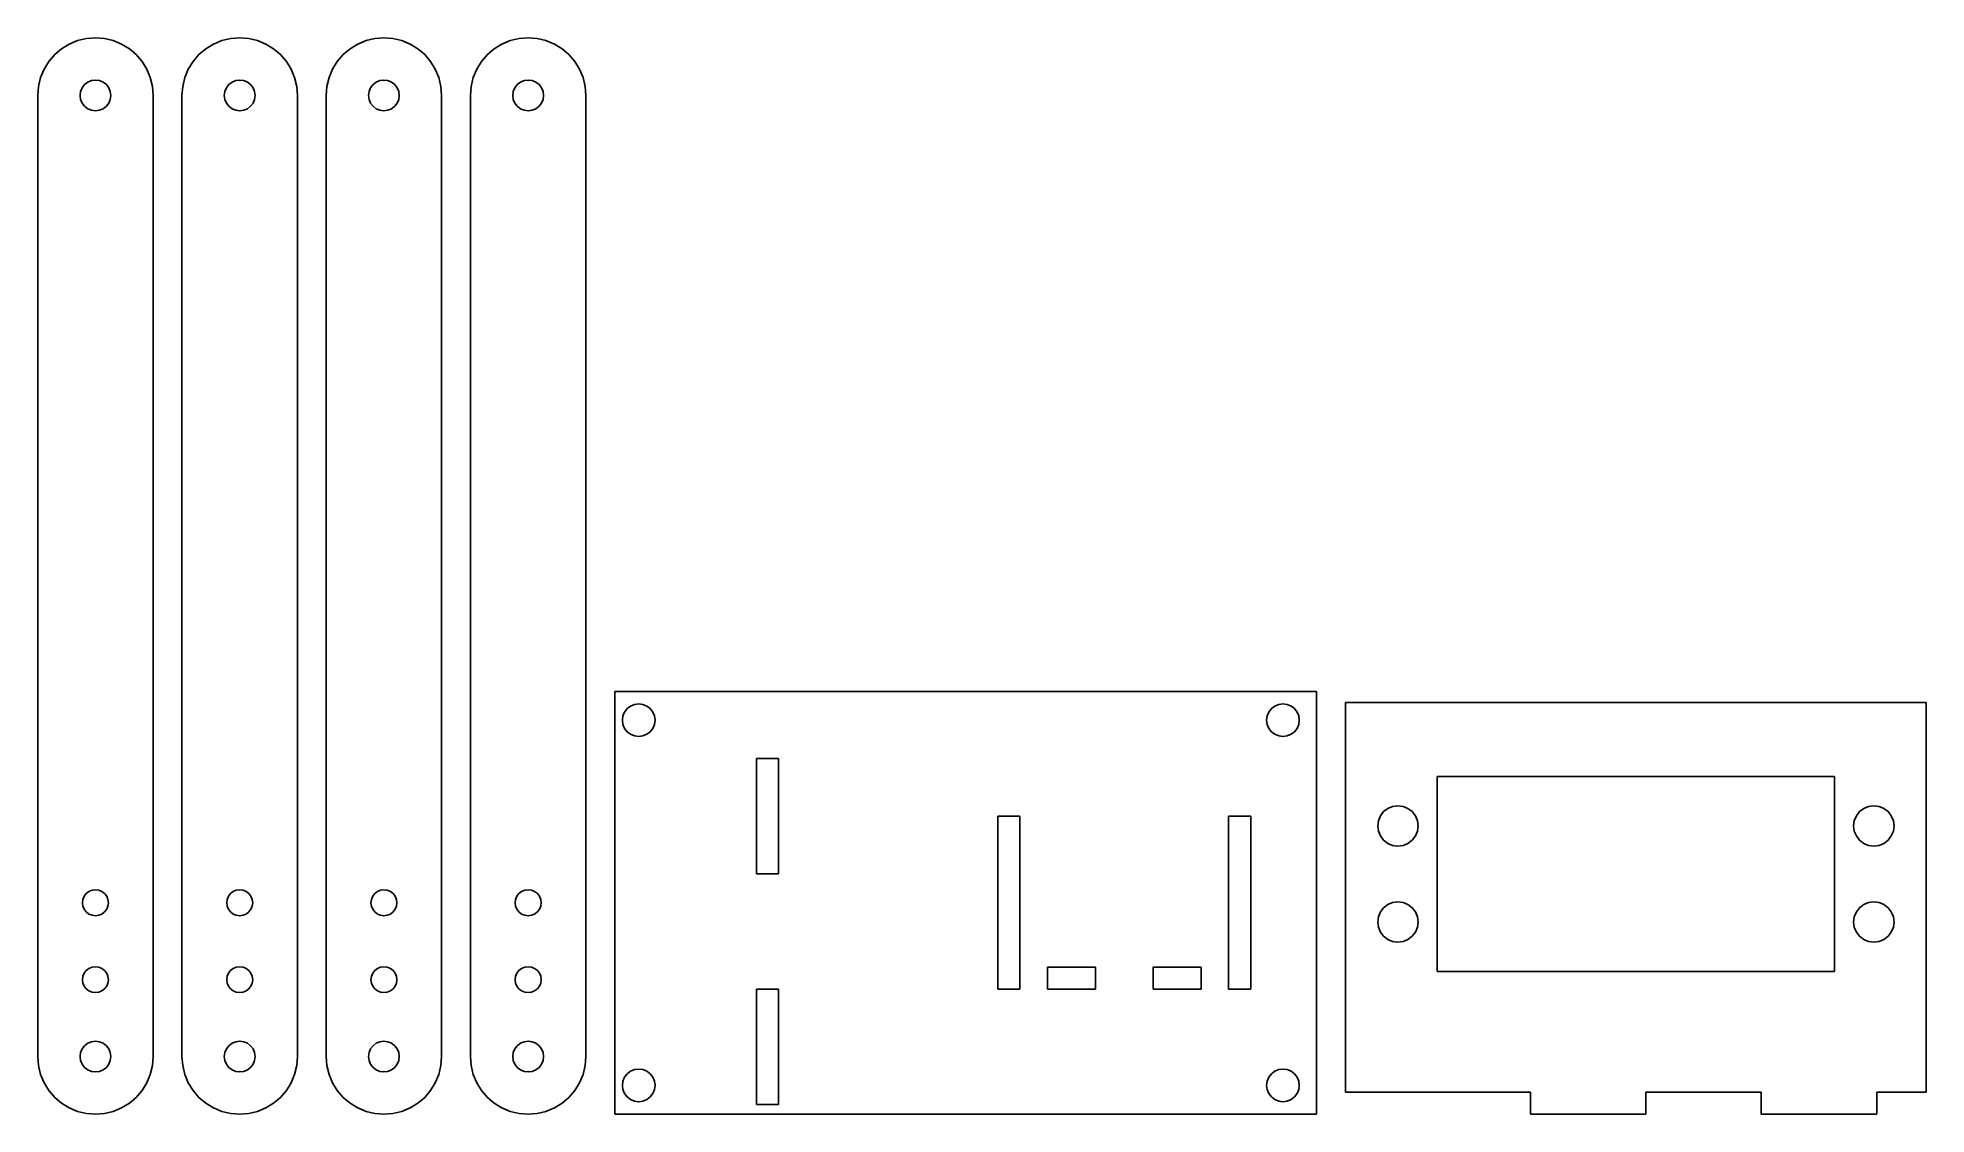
# Model space of a CAD drawing. Header units: metres. Extents: x 5 to 201, y 5 to 117.
import ezdxf

# ---------------------------------------------------------------- set-up
doc = ezdxf.new("R2010")
doc.units = ezdxf.units.M

msp = doc.modelspace()

# ---------------------------------------------------------------- linework, layer by layer
for p, q in [((8.27637, 116.346), (7.47363, 115.854)), ((9.14551, 116.706), (8.27637, 116.346)), ((10.0615, 116.926), (9.14551, 116.706)), ((11, 117), (10.0615, 116.926)), ((11.9385, 116.926), (11, 117)), ((12.8545, 116.706), (11.9385, 116.926)), ((13.7236, 116.346), (12.8545, 116.706)), ((14.5264, 115.854), (13.7236, 116.346)), ((23.2764, 116.346), (22.4736, 115.854)), ((24.1455, 116.706), (23.2764, 116.346)), ((25.0615, 116.926), (24.1455, 116.706)), ((26, 117), (25.0615, 116.926)), ((26.9385, 116.926), (26, 117)), ((27.8545, 116.706), (26.9385, 116.926)), ((28.7236, 116.346), (27.8545, 116.706)), ((29.5264, 115.854), (28.7236, 116.346)), ((38.2764, 116.346), (37.4736, 115.854)), ((39.1455, 116.706), (38.2764, 116.346)), ((40.0615, 116.926), (39.1455, 116.706)), ((41, 117), (40.0615, 116.926)), ((41.9385, 116.926), (41, 117)), ((42.8545, 116.706), (41.9385, 116.926)), ((43.7236, 116.346), (42.8545, 116.706)), ((44.5264, 115.854), (43.7236, 116.346)), ((53.2764, 116.346), (52.4736, 115.854)), ((54.1455, 116.706), (53.2764, 116.346)), ((55.0615, 116.926), (54.1455, 116.706)), ((56, 117), (55.0615, 116.926)), ((56.9385, 116.926), (56, 117)), ((57.8545, 116.706), (56.9385, 116.926)), ((58.7236, 116.346), (57.8545, 116.706)), ((59.5264, 115.854), (58.7236, 116.346)), ((6.14551, 114.527), (5.6543, 113.724)), ((6.75781, 115.243), (6.14551, 114.527)), ((7.47363, 115.854), (6.75781, 115.243)), ((15.2422, 115.243), (14.5264, 115.854)), ((15.8545, 114.527), (15.2422, 115.243)), ((16.3457, 113.724), (15.8545, 114.527)), ((21.1455, 114.527), (20.6543, 113.724)), ((21.7578, 115.243), (21.1455, 114.527)), ((22.4736, 115.854), (21.7578, 115.243)), ((30.2422, 115.243), (29.5264, 115.854)), ((30.8545, 114.527), (30.2422, 115.243)), ((31.3457, 113.724), (30.8545, 114.527)), ((36.1455, 114.527), (35.6543, 113.724)), ((36.7578, 115.243), (36.1455, 114.527)), ((37.4736, 115.854), (36.7578, 115.243)), ((45.2422, 115.243), (44.5264, 115.854)), ((45.8545, 114.527), (45.2422, 115.243)), ((46.3457, 113.724), (45.8545, 114.527)), ((51.1455, 114.527), (50.6543, 113.724)), ((51.7578, 115.243), (51.1455, 114.527)), ((52.4736, 115.854), (51.7578, 115.243)), ((60.2422, 115.243), (59.5264, 115.854)), ((60.8545, 114.527), (60.2422, 115.243)), ((61.3457, 113.724), (60.8545, 114.527)), ((5.29395, 112.854), (5.07422, 111.939)), ((5.6543, 113.724), (5.29395, 112.854)), ((9.61426, 111.8), (9.86816, 112.131)), ((9.86816, 112.131), (10.2002, 112.386)), ((10.2002, 112.386), (10.5859, 112.545)), ((10.5859, 112.545), (11, 112.6)), ((11, 112.6), (11.4141, 112.545)), ((11.4141, 112.545), (11.7998, 112.386)), ((11.7998, 112.386), (12.1318, 112.131)), ((12.1318, 112.131), (12.3857, 111.8)), ((16.7061, 112.854), (16.3457, 113.724)), ((16.9258, 111.939), (16.7061, 112.854)), ((20.2939, 112.854), (20.0742, 111.939)), ((20.6543, 113.724), (20.2939, 112.854)), ((24.6143, 111.8), (24.8682, 112.131)), ((24.8682, 112.131), (25.2002, 112.386)), ((25.2002, 112.386), (25.5859, 112.545)), ((25.5859, 112.545), (26, 112.6)), ((26, 112.6), (26.4141, 112.545)), ((26.4141, 112.545), (26.7998, 112.386)), ((26.7998, 112.386), (27.1318, 112.131)), ((27.1318, 112.131), (27.3857, 111.8)), ((31.7061, 112.854), (31.3457, 113.724)), ((31.9258, 111.939), (31.7061, 112.854)), ((35.2939, 112.854), (35.0742, 111.939)), ((35.6543, 113.724), (35.2939, 112.854)), ((39.6143, 111.8), (39.8682, 112.131)), ((39.8682, 112.131), (40.2002, 112.386)), ((40.2002, 112.386), (40.5859, 112.545)), ((40.5859, 112.545), (41, 112.6)), ((41, 112.6), (41.4141, 112.545)), ((41.4141, 112.545), (41.7998, 112.386)), ((41.7998, 112.386), (42.1318, 112.131)), ((42.1318, 112.131), (42.3857, 111.8)), ((46.7061, 112.854), (46.3457, 113.724)), ((46.9258, 111.939), (46.7061, 112.854)), ((50.2939, 112.854), (50.0742, 111.939)), ((50.6543, 113.724), (50.2939, 112.854)), ((54.6143, 111.8), (54.8682, 112.131)), ((54.8682, 112.131), (55.2002, 112.386)), ((55.2002, 112.386), (55.5859, 112.545)), ((55.5859, 112.545), (56, 112.6)), ((56, 112.6), (56.4141, 112.545)), ((56.4141, 112.545), (56.7998, 112.386)), ((56.7998, 112.386), (57.1318, 112.131)), ((57.1318, 112.131), (57.3857, 111.8)), ((61.7061, 112.854), (61.3457, 113.724)), ((61.9258, 111.939), (61.7061, 112.854)), ((5.07422, 111.939), (5, 111)), ((5, 111), (5, 11)), ((9.40039, 111), (9.4541, 111.414)), ((9.4541, 110.586), (9.40039, 111)), ((9.4541, 111.414), (9.61426, 111.8)), ((9.61426, 110.2), (9.4541, 110.586)), ((9.86816, 109.868), (9.61426, 110.2)), ((12.3857, 110.2), (12.1318, 109.868)), ((12.3857, 111.8), (12.5459, 111.414)), ((12.5459, 110.586), (12.3857, 110.2)), ((12.5459, 111.414), (12.5996, 111)), ((12.5996, 111), (12.5459, 110.586)), ((17, 111), (16.9258, 111.939)), ((17, 11), (17, 111)), ((20.0742, 111.939), (20, 111)), ((20, 111), (20, 11)), ((24.4004, 111), (24.4541, 111.414)), ((24.4541, 110.586), (24.4004, 111)), ((24.4541, 111.414), (24.6143, 111.8)), ((24.6143, 110.2), (24.4541, 110.586)), ((24.8682, 109.868), (24.6143, 110.2)), ((27.3857, 110.2), (27.1318, 109.868)), ((27.3857, 111.8), (27.5459, 111.414)), ((27.5459, 110.586), (27.3857, 110.2)), ((27.5459, 111.414), (27.5996, 111)), ((27.5996, 111), (27.5459, 110.586)), ((32, 111), (31.9258, 111.939)), ((32, 11), (32, 111)), ((35.0742, 111.939), (35, 111)), ((35, 111), (35, 11)), ((39.4004, 111), (39.4541, 111.414)), ((39.4541, 110.586), (39.4004, 111)), ((39.4541, 111.414), (39.6143, 111.8)), ((39.6143, 110.2), (39.4541, 110.586)), ((39.8682, 109.868), (39.6143, 110.2)), ((42.3857, 110.2), (42.1318, 109.868)), ((42.3857, 111.8), (42.5459, 111.414)), ((42.5459, 110.586), (42.3857, 110.2)), ((42.5459, 111.414), (42.5996, 111)), ((42.5996, 111), (42.5459, 110.586)), ((47, 111), (46.9258, 111.939)), ((47, 11), (47, 111)), ((50.0742, 111.939), (50, 111)), ((50, 111), (50, 11)), ((54.4004, 111), (54.4541, 111.414)), ((54.4541, 110.586), (54.4004, 111)), ((54.4541, 111.414), (54.6143, 111.8)), ((54.6143, 110.2), (54.4541, 110.586)), ((54.8682, 109.868), (54.6143, 110.2)), ((57.3857, 110.2), (57.1318, 109.868)), ((57.3857, 111.8), (57.5459, 111.414)), ((57.5459, 110.586), (57.3857, 110.2)), ((57.5459, 111.414), (57.5996, 111)), ((57.5996, 111), (57.5459, 110.586)), ((62, 111), (61.9258, 111.939)), ((62, 11), (62, 111)), ((10.2002, 109.614), (9.86816, 109.868)), ((10.5859, 109.454), (10.2002, 109.614)), ((11, 109.4), (10.5859, 109.454)), ((11.4141, 109.454), (11, 109.4)), ((11.7998, 109.614), (11.4141, 109.454)), ((12.1318, 109.868), (11.7998, 109.614)), ((25.2002, 109.614), (24.8682, 109.868)), ((25.5859, 109.454), (25.2002, 109.614)), ((26, 109.4), (25.5859, 109.454)), ((26.4141, 109.454), (26, 109.4)), ((26.7998, 109.614), (26.4141, 109.454)), ((27.1318, 109.868), (26.7998, 109.614)), ((40.2002, 109.614), (39.8682, 109.868)), ((40.5859, 109.454), (40.2002, 109.614)), ((41, 109.4), (40.5859, 109.454)), ((41.4141, 109.454), (41, 109.4)), ((41.7998, 109.614), (41.4141, 109.454)), ((42.1318, 109.868), (41.7998, 109.614)), ((55.2002, 109.614), (54.8682, 109.868)), ((55.5859, 109.454), (55.2002, 109.614)), ((56, 109.4), (55.5859, 109.454)), ((56.4141, 109.454), (56, 109.4)), ((56.7998, 109.614), (56.4141, 109.454)), ((57.1318, 109.868), (56.7998, 109.614)), ((138, 49), (65, 49)), ((65, 49), (65, 5)), ((66.0273, 46.8496), (66.2979, 47.2021)), ((66.2979, 47.2021), (66.6504, 47.4727)), ((66.6504, 47.4727), (67.0596, 47.6426)), ((67.0596, 47.6426), (67.5, 47.7002)), ((67.5, 47.7002), (67.9404, 47.6426)), ((67.9404, 47.6426), (68.3496, 47.4727)), ((68.3496, 47.4727), (68.7021, 47.2021)), ((68.7021, 47.2021), (68.9727, 46.8496)), ((133.027, 46.8496), (133.298, 47.2021)), ((133.298, 47.2021), (133.65, 47.4727)), ((133.65, 47.4727), (134.06, 47.6426)), ((134.06, 47.6426), (134.5, 47.7002)), ((134.5, 47.7002), (134.94, 47.6426)), ((134.94, 47.6426), (135.35, 47.4727)), ((135.35, 47.4727), (135.702, 47.2021)), ((135.702, 47.2021), (135.973, 46.8496)), ((138, 5), (138, 49)), ((201.4, 47.8496), (141, 47.8496)), ((141, 47.8496), (141, 7.2998)), ((201.4, 7.2998), (201.4, 47.8496)), ((65.7998, 46), (65.8574, 46.4404)), ((65.8574, 45.5596), (65.7998, 46)), ((65.8574, 46.4404), (66.0273, 46.8496)), ((66.0273, 45.1504), (65.8574, 45.5596)), ((68.9727, 46.8496), (69.1426, 46.4404)), ((69.1426, 45.5596), (68.9727, 45.1504)), ((69.1426, 46.4404), (69.2002, 46)), ((69.2002, 46), (69.1426, 45.5596)), ((132.8, 46), (132.857, 46.4404)), ((132.857, 45.5596), (132.8, 46)), ((132.857, 46.4404), (133.027, 46.8496)), ((133.027, 45.1504), (132.857, 45.5596)), ((135.973, 46.8496), (136.143, 46.4404)), ((136.143, 45.5596), (135.973, 45.1504)), ((136.143, 46.4404), (136.2, 46)), ((136.2, 46), (136.143, 45.5596)), ((66.2979, 44.7979), (66.0273, 45.1504)), ((66.6504, 44.5273), (66.2979, 44.7979)), ((67.0596, 44.3574), (66.6504, 44.5273)), ((67.5, 44.2998), (67.0596, 44.3574)), ((67.9404, 44.3574), (67.5, 44.2998)), ((68.3496, 44.5273), (67.9404, 44.3574)), ((68.7021, 44.7979), (68.3496, 44.5273)), ((68.9727, 45.1504), (68.7021, 44.7979)), ((133.298, 44.7979), (133.027, 45.1504)), ((133.65, 44.5273), (133.298, 44.7979)), ((134.06, 44.3574), (133.65, 44.5273)), ((134.5, 44.2998), (134.06, 44.3574)), ((134.94, 44.3574), (134.5, 44.2998)), ((135.35, 44.5273), (134.94, 44.3574)), ((135.702, 44.7979), (135.35, 44.5273)), ((135.973, 45.1504), (135.702, 44.7979)), ((79.75, 30), (79.75, 42)), ((79.75, 42), (82.0498, 42)), ((82.0498, 42), (82.0498, 30)), ((150.55, 19.8496), (150.55, 40.1504)), ((150.55, 40.1504), (191.85, 40.1504)), ((191.85, 40.1504), (191.85, 19.8496)), ((104.85, 18), (104.85, 36)), ((104.85, 36), (107.15, 36)), ((107.15, 36), (107.15, 18)), ((128.85, 18), (128.85, 36)), ((128.85, 36), (131.15, 36)), ((131.15, 36), (131.15, 18)), ((144.35, 35), (144.422, 35.5439)), ((144.422, 35.5439), (144.631, 36.0498)), ((144.631, 36.0498), (144.965, 36.4854)), ((144.965, 36.4854), (145.4, 36.8184)), ((145.4, 36.8184), (145.906, 37.0283)), ((145.906, 37.0283), (146.45, 37.0996)), ((146.45, 37.0996), (146.993, 37.0283)), ((146.993, 37.0283), (147.5, 36.8184)), ((147.5, 36.8184), (147.935, 36.4854)), ((147.935, 36.4854), (148.269, 36.0498)), ((148.269, 36.0498), (148.479, 35.5439)), ((148.479, 35.5439), (148.55, 35)), ((193.85, 35), (193.922, 35.5439)), ((193.922, 35.5439), (194.131, 36.0498)), ((194.131, 36.0498), (194.465, 36.4854)), ((194.465, 36.4854), (194.9, 36.8184)), ((194.9, 36.8184), (195.406, 37.0283)), ((195.406, 37.0283), (195.95, 37.0996)), ((195.95, 37.0996), (196.493, 37.0283)), ((196.493, 37.0283), (197, 36.8184)), ((197, 36.8184), (197.435, 36.4854)), ((197.435, 36.4854), (197.769, 36.0498)), ((197.769, 36.0498), (197.979, 35.5439)), ((197.979, 35.5439), (198.05, 35)), ((144.422, 34.4561), (144.35, 35)), ((144.631, 33.9502), (144.422, 34.4561)), ((144.965, 33.5146), (144.631, 33.9502)), ((145.4, 33.1816), (144.965, 33.5146)), ((147.935, 33.5146), (147.5, 33.1816)), ((148.269, 33.9502), (147.935, 33.5146)), ((148.479, 34.4561), (148.269, 33.9502)), ((148.55, 35), (148.479, 34.4561)), ((193.922, 34.4561), (193.85, 35)), ((194.131, 33.9502), (193.922, 34.4561)), ((194.465, 33.5146), (194.131, 33.9502)), ((194.9, 33.1816), (194.465, 33.5146)), ((197.435, 33.5146), (197, 33.1816)), ((197.769, 33.9502), (197.435, 33.5146)), ((197.979, 34.4561), (197.769, 33.9502)), ((198.05, 35), (197.979, 34.4561)), ((145.906, 32.9717), (145.4, 33.1816)), ((146.45, 32.9004), (145.906, 32.9717)), ((146.993, 32.9717), (146.45, 32.9004)), ((147.5, 33.1816), (146.993, 32.9717)), ((195.406, 32.9717), (194.9, 33.1816)), ((195.95, 32.9004), (195.406, 32.9717)), ((196.493, 32.9717), (195.95, 32.9004)), ((197, 33.1816), (196.493, 32.9717)), ((82.0498, 30), (79.75, 30)), ((9.69629, 27.3496), (9.83105, 27.6748)), ((9.83105, 27.6748), (10.0449, 27.9551)), ((10.0449, 27.9551), (10.3252, 28.1689)), ((10.3252, 28.1689), (10.6504, 28.3037)), ((10.6504, 28.3037), (11, 28.3496)), ((11, 28.3496), (11.3496, 28.3037)), ((11.3496, 28.3037), (11.6748, 28.1689)), ((11.6748, 28.1689), (11.9551, 27.9551)), ((11.9551, 27.9551), (12.1689, 27.6748)), ((12.1689, 27.6748), (12.3037, 27.3496)), ((24.6963, 27.3496), (24.8311, 27.6748)), ((24.8311, 27.6748), (25.0449, 27.9551)), ((25.0449, 27.9551), (25.3252, 28.1689)), ((25.3252, 28.1689), (25.6504, 28.3037)), ((25.6504, 28.3037), (26, 28.3496)), ((26, 28.3496), (26.3496, 28.3037)), ((26.3496, 28.3037), (26.6748, 28.1689)), ((26.6748, 28.1689), (26.9551, 27.9551)), ((26.9551, 27.9551), (27.1689, 27.6748)), ((27.1689, 27.6748), (27.3037, 27.3496)), ((39.6963, 27.3496), (39.8311, 27.6748)), ((39.8311, 27.6748), (40.0449, 27.9551)), ((40.0449, 27.9551), (40.3252, 28.1689)), ((40.3252, 28.1689), (40.6504, 28.3037)), ((40.6504, 28.3037), (41, 28.3496)), ((41, 28.3496), (41.3496, 28.3037)), ((41.3496, 28.3037), (41.6748, 28.1689)), ((41.6748, 28.1689), (41.9551, 27.9551)), ((41.9551, 27.9551), (42.1689, 27.6748)), ((42.1689, 27.6748), (42.3037, 27.3496)), ((54.6963, 27.3496), (54.8311, 27.6748)), ((54.8311, 27.6748), (55.0449, 27.9551)), ((55.0449, 27.9551), (55.3252, 28.1689)), ((55.3252, 28.1689), (55.6504, 28.3037)), ((55.6504, 28.3037), (56, 28.3496)), ((56, 28.3496), (56.3496, 28.3037)), ((56.3496, 28.3037), (56.6748, 28.1689)), ((56.6748, 28.1689), (56.9551, 27.9551)), ((56.9551, 27.9551), (57.1689, 27.6748)), ((57.1689, 27.6748), (57.3037, 27.3496)), ((9.65039, 27), (9.69629, 27.3496)), ((9.69629, 26.6504), (9.65039, 27)), ((9.83105, 26.3252), (9.69629, 26.6504)), ((10.0449, 26.0449), (9.83105, 26.3252)), ((10.3252, 25.8311), (10.0449, 26.0449)), ((10.6504, 25.6963), (10.3252, 25.8311)), ((11, 25.6504), (10.6504, 25.6963)), ((11.3496, 25.6963), (11, 25.6504)), ((11.6748, 25.8311), (11.3496, 25.6963)), ((11.9551, 26.0449), (11.6748, 25.8311)), ((12.1689, 26.3252), (11.9551, 26.0449)), ((12.3037, 26.6504), (12.1689, 26.3252)), ((12.3037, 27.3496), (12.3496, 27)), ((12.3496, 27), (12.3037, 26.6504)), ((24.6504, 27), (24.6963, 27.3496)), ((24.6963, 26.6504), (24.6504, 27)), ((24.8311, 26.3252), (24.6963, 26.6504)), ((25.0449, 26.0449), (24.8311, 26.3252)), ((25.3252, 25.8311), (25.0449, 26.0449)), ((25.6504, 25.6963), (25.3252, 25.8311)), ((26, 25.6504), (25.6504, 25.6963)), ((26.3496, 25.6963), (26, 25.6504)), ((26.6748, 25.8311), (26.3496, 25.6963)), ((26.9551, 26.0449), (26.6748, 25.8311)), ((27.1689, 26.3252), (26.9551, 26.0449)), ((27.3037, 26.6504), (27.1689, 26.3252)), ((27.3037, 27.3496), (27.3496, 27)), ((27.3496, 27), (27.3037, 26.6504)), ((39.6504, 27), (39.6963, 27.3496)), ((39.6963, 26.6504), (39.6504, 27)), ((39.8311, 26.3252), (39.6963, 26.6504)), ((40.0449, 26.0449), (39.8311, 26.3252)), ((40.3252, 25.8311), (40.0449, 26.0449)), ((40.6504, 25.6963), (40.3252, 25.8311)), ((41, 25.6504), (40.6504, 25.6963)), ((41.3496, 25.6963), (41, 25.6504)), ((41.6748, 25.8311), (41.3496, 25.6963)), ((41.9551, 26.0449), (41.6748, 25.8311)), ((42.1689, 26.3252), (41.9551, 26.0449)), ((42.3037, 26.6504), (42.1689, 26.3252)), ((42.3037, 27.3496), (42.3496, 27)), ((42.3496, 27), (42.3037, 26.6504)), ((54.6504, 27), (54.6963, 27.3496)), ((54.6963, 26.6504), (54.6504, 27)), ((54.8311, 26.3252), (54.6963, 26.6504)), ((55.0449, 26.0449), (54.8311, 26.3252)), ((55.3252, 25.8311), (55.0449, 26.0449)), ((55.6504, 25.6963), (55.3252, 25.8311)), ((56, 25.6504), (55.6504, 25.6963)), ((56.3496, 25.6963), (56, 25.6504)), ((56.6748, 25.8311), (56.3496, 25.6963)), ((56.9551, 26.0449), (56.6748, 25.8311)), ((57.1689, 26.3252), (56.9551, 26.0449)), ((57.3037, 26.6504), (57.1689, 26.3252)), ((57.3037, 27.3496), (57.3496, 27)), ((57.3496, 27), (57.3037, 26.6504)), ((144.35, 25), (144.422, 25.5439)), ((144.422, 25.5439), (144.631, 26.0498)), ((144.631, 26.0498), (144.965, 26.4854)), ((144.965, 26.4854), (145.4, 26.8184)), ((145.4, 26.8184), (145.906, 27.0283)), ((145.906, 27.0283), (146.45, 27.0996)), ((146.45, 27.0996), (146.993, 27.0283)), ((146.993, 27.0283), (147.5, 26.8184)), ((147.5, 26.8184), (147.935, 26.4854)), ((147.935, 26.4854), (148.269, 26.0498)), ((148.269, 26.0498), (148.479, 25.5439)), ((148.479, 25.5439), (148.55, 25)), ((193.85, 25), (193.922, 25.5439)), ((193.922, 25.5439), (194.131, 26.0498)), ((194.131, 26.0498), (194.465, 26.4854)), ((194.465, 26.4854), (194.9, 26.8184)), ((194.9, 26.8184), (195.406, 27.0283)), ((195.406, 27.0283), (195.95, 27.0996)), ((195.95, 27.0996), (196.493, 27.0283)), ((196.493, 27.0283), (197, 26.8184)), ((197, 26.8184), (197.435, 26.4854)), ((197.435, 26.4854), (197.769, 26.0498)), ((197.769, 26.0498), (197.979, 25.5439)), ((197.979, 25.5439), (198.05, 25)), ((144.422, 24.4561), (144.35, 25)), ((144.631, 23.9502), (144.422, 24.4561)), ((144.965, 23.5146), (144.631, 23.9502)), ((148.269, 23.9502), (147.935, 23.5146)), ((148.479, 24.4561), (148.269, 23.9502)), ((148.55, 25), (148.479, 24.4561)), ((193.922, 24.4561), (193.85, 25)), ((194.131, 23.9502), (193.922, 24.4561)), ((194.465, 23.5146), (194.131, 23.9502)), ((197.769, 23.9502), (197.435, 23.5146)), ((197.979, 24.4561), (197.769, 23.9502)), ((198.05, 25), (197.979, 24.4561)), ((145.4, 23.1816), (144.965, 23.5146)), ((145.906, 22.9717), (145.4, 23.1816)), ((146.45, 22.9004), (145.906, 22.9717)), ((146.993, 22.9717), (146.45, 22.9004)), ((147.5, 23.1816), (146.993, 22.9717)), ((147.935, 23.5146), (147.5, 23.1816)), ((194.9, 23.1816), (194.465, 23.5146)), ((195.406, 22.9717), (194.9, 23.1816)), ((195.95, 22.9004), (195.406, 22.9717)), ((196.493, 22.9717), (195.95, 22.9004)), ((197, 23.1816), (196.493, 22.9717)), ((197.435, 23.5146), (197, 23.1816)), ((9.69629, 19.3496), (9.83105, 19.6748)), ((9.83105, 19.6748), (10.0449, 19.9551)), ((10.0449, 19.9551), (10.3252, 20.1689)), ((10.3252, 20.1689), (10.6504, 20.3037)), ((10.6504, 20.3037), (11, 20.3496)), ((11, 20.3496), (11.3496, 20.3037)), ((11.3496, 20.3037), (11.6748, 20.1689)), ((11.6748, 20.1689), (11.9551, 19.9551)), ((11.9551, 19.9551), (12.1689, 19.6748)), ((12.1689, 19.6748), (12.3037, 19.3496)), ((24.6963, 19.3496), (24.8311, 19.6748)), ((24.8311, 19.6748), (25.0449, 19.9551)), ((25.0449, 19.9551), (25.3252, 20.1689)), ((25.3252, 20.1689), (25.6504, 20.3037)), ((25.6504, 20.3037), (26, 20.3496)), ((26, 20.3496), (26.3496, 20.3037)), ((26.3496, 20.3037), (26.6748, 20.1689)), ((26.6748, 20.1689), (26.9551, 19.9551)), ((26.9551, 19.9551), (27.1689, 19.6748)), ((27.1689, 19.6748), (27.3037, 19.3496)), ((39.6963, 19.3496), (39.8311, 19.6748)), ((39.8311, 19.6748), (40.0449, 19.9551)), ((40.0449, 19.9551), (40.3252, 20.1689)), ((40.3252, 20.1689), (40.6504, 20.3037)), ((40.6504, 20.3037), (41, 20.3496)), ((41, 20.3496), (41.3496, 20.3037)), ((41.3496, 20.3037), (41.6748, 20.1689)), ((41.6748, 20.1689), (41.9551, 19.9551)), ((41.9551, 19.9551), (42.1689, 19.6748)), ((42.1689, 19.6748), (42.3037, 19.3496)), ((54.6963, 19.3496), (54.8311, 19.6748)), ((54.8311, 19.6748), (55.0449, 19.9551)), ((55.0449, 19.9551), (55.3252, 20.1689)), ((55.3252, 20.1689), (55.6504, 20.3037)), ((55.6504, 20.3037), (56, 20.3496)), ((56, 20.3496), (56.3496, 20.3037)), ((56.3496, 20.3037), (56.6748, 20.1689)), ((56.6748, 20.1689), (56.9551, 19.9551)), ((56.9551, 19.9551), (57.1689, 19.6748)), ((57.1689, 19.6748), (57.3037, 19.3496)), ((110, 18), (110, 20.2998)), ((110, 20.2998), (115, 20.2998)), ((115, 20.2998), (115, 18)), ((121, 18), (121, 20.2998)), ((121, 20.2998), (126, 20.2998)), ((126, 20.2998), (126, 18)), ((191.85, 19.8496), (150.55, 19.8496)), ((9.65039, 19), (9.69629, 19.3496)), ((9.69629, 18.6504), (9.65039, 19)), ((9.83105, 18.3252), (9.69629, 18.6504)), ((10.0449, 18.0449), (9.83105, 18.3252)), ((10.3252, 17.8311), (10.0449, 18.0449)), ((10.6504, 17.6963), (10.3252, 17.8311)), ((11, 17.6504), (10.6504, 17.6963)), ((11.3496, 17.6963), (11, 17.6504)), ((11.6748, 17.8311), (11.3496, 17.6963)), ((11.9551, 18.0449), (11.6748, 17.8311)), ((12.1689, 18.3252), (11.9551, 18.0449)), ((12.3037, 18.6504), (12.1689, 18.3252)), ((12.3037, 19.3496), (12.3496, 19)), ((12.3496, 19), (12.3037, 18.6504)), ((24.6504, 19), (24.6963, 19.3496)), ((24.6963, 18.6504), (24.6504, 19)), ((24.8311, 18.3252), (24.6963, 18.6504)), ((25.0449, 18.0449), (24.8311, 18.3252)), ((25.3252, 17.8311), (25.0449, 18.0449)), ((25.6504, 17.6963), (25.3252, 17.8311)), ((26, 17.6504), (25.6504, 17.6963)), ((26.3496, 17.6963), (26, 17.6504)), ((26.6748, 17.8311), (26.3496, 17.6963)), ((26.9551, 18.0449), (26.6748, 17.8311)), ((27.1689, 18.3252), (26.9551, 18.0449)), ((27.3037, 18.6504), (27.1689, 18.3252)), ((27.3037, 19.3496), (27.3496, 19)), ((27.3496, 19), (27.3037, 18.6504)), ((39.6504, 19), (39.6963, 19.3496)), ((39.6963, 18.6504), (39.6504, 19)), ((39.8311, 18.3252), (39.6963, 18.6504)), ((40.0449, 18.0449), (39.8311, 18.3252)), ((40.3252, 17.8311), (40.0449, 18.0449)), ((40.6504, 17.6963), (40.3252, 17.8311)), ((41, 17.6504), (40.6504, 17.6963)), ((41.3496, 17.6963), (41, 17.6504)), ((41.6748, 17.8311), (41.3496, 17.6963)), ((41.9551, 18.0449), (41.6748, 17.8311)), ((42.1689, 18.3252), (41.9551, 18.0449)), ((42.3037, 18.6504), (42.1689, 18.3252)), ((42.3037, 19.3496), (42.3496, 19)), ((42.3496, 19), (42.3037, 18.6504)), ((54.6504, 19), (54.6963, 19.3496)), ((54.6963, 18.6504), (54.6504, 19)), ((54.8311, 18.3252), (54.6963, 18.6504)), ((55.0449, 18.0449), (54.8311, 18.3252)), ((55.3252, 17.8311), (55.0449, 18.0449)), ((55.6504, 17.6963), (55.3252, 17.8311)), ((56, 17.6504), (55.6504, 17.6963)), ((56.3496, 17.6963), (56, 17.6504)), ((56.6748, 17.8311), (56.3496, 17.6963)), ((56.9551, 18.0449), (56.6748, 17.8311)), ((57.1689, 18.3252), (56.9551, 18.0449)), ((57.3037, 18.6504), (57.1689, 18.3252)), ((57.3037, 19.3496), (57.3496, 19)), ((57.3496, 19), (57.3037, 18.6504)), ((79.75, 6), (79.75, 18)), ((79.75, 18), (82.0498, 18)), ((82.0498, 18), (82.0498, 6)), ((107.15, 18), (104.85, 18)), ((115, 18), (110, 18)), ((126, 18), (121, 18)), ((131.15, 18), (128.85, 18)), ((9.4541, 11.4141), (9.61426, 11.7998)), ((9.61426, 11.7998), (9.86816, 12.1318)), ((9.86816, 12.1318), (10.2002, 12.3857)), ((10.2002, 12.3857), (10.5859, 12.5459)), ((10.5859, 12.5459), (11, 12.5996)), ((11, 12.5996), (11.4141, 12.5459)), ((11.4141, 12.5459), (11.7998, 12.3857)), ((11.7998, 12.3857), (12.1318, 12.1318)), ((12.1318, 12.1318), (12.3857, 11.7998)), ((12.3857, 11.7998), (12.5459, 11.4141)), ((24.4541, 11.4141), (24.6143, 11.7998)), ((24.6143, 11.7998), (24.8682, 12.1318)), ((24.8682, 12.1318), (25.2002, 12.3857)), ((25.2002, 12.3857), (25.5859, 12.5459)), ((25.5859, 12.5459), (26, 12.5996)), ((26, 12.5996), (26.4141, 12.5459)), ((26.4141, 12.5459), (26.7998, 12.3857)), ((26.7998, 12.3857), (27.1318, 12.1318)), ((27.1318, 12.1318), (27.3857, 11.7998)), ((27.3857, 11.7998), (27.5459, 11.4141)), ((39.4541, 11.4141), (39.6143, 11.7998)), ((39.6143, 11.7998), (39.8682, 12.1318)), ((39.8682, 12.1318), (40.2002, 12.3857)), ((40.2002, 12.3857), (40.5859, 12.5459)), ((40.5859, 12.5459), (41, 12.5996)), ((41, 12.5996), (41.4141, 12.5459)), ((41.4141, 12.5459), (41.7998, 12.3857)), ((41.7998, 12.3857), (42.1318, 12.1318)), ((42.1318, 12.1318), (42.3857, 11.7998)), ((42.3857, 11.7998), (42.5459, 11.4141)), ((54.4541, 11.4141), (54.6143, 11.7998)), ((54.6143, 11.7998), (54.8682, 12.1318)), ((54.8682, 12.1318), (55.2002, 12.3857)), ((55.2002, 12.3857), (55.5859, 12.5459)), ((55.5859, 12.5459), (56, 12.5996)), ((56, 12.5996), (56.4141, 12.5459)), ((56.4141, 12.5459), (56.7998, 12.3857)), ((56.7998, 12.3857), (57.1318, 12.1318)), ((57.1318, 12.1318), (57.3857, 11.7998)), ((57.3857, 11.7998), (57.5459, 11.4141)), ((5, 11), (5.07422, 10.0615)), ((5.07422, 10.0615), (5.29395, 9.14551)), ((9.40039, 11), (9.4541, 11.4141)), ((9.4541, 10.5859), (9.40039, 11)), ((9.61426, 10.2002), (9.4541, 10.5859)), ((9.86816, 9.86816), (9.61426, 10.2002)), ((10.2002, 9.61426), (9.86816, 9.86816)), ((12.1318, 9.86816), (11.7998, 9.61426)), ((12.3857, 10.2002), (12.1318, 9.86816)), ((12.5459, 10.5859), (12.3857, 10.2002)), ((12.5459, 11.4141), (12.5996, 11)), ((12.5996, 11), (12.5459, 10.5859)), ((16.7061, 9.14551), (16.9258, 10.0615)), ((16.9258, 10.0615), (17, 11)), ((20, 11), (20.0742, 10.0615)), ((20.0742, 10.0615), (20.2939, 9.14551)), ((24.4004, 11), (24.4541, 11.4141)), ((24.4541, 10.5859), (24.4004, 11)), ((24.6143, 10.2002), (24.4541, 10.5859)), ((24.8682, 9.86816), (24.6143, 10.2002)), ((25.2002, 9.61426), (24.8682, 9.86816)), ((27.1318, 9.86816), (26.7998, 9.61426)), ((27.3857, 10.2002), (27.1318, 9.86816)), ((27.5459, 10.5859), (27.3857, 10.2002)), ((27.5459, 11.4141), (27.5996, 11)), ((27.5996, 11), (27.5459, 10.5859)), ((31.7061, 9.14551), (31.9258, 10.0615)), ((31.9258, 10.0615), (32, 11)), ((35, 11), (35.0742, 10.0615)), ((35.0742, 10.0615), (35.2939, 9.14551)), ((39.4004, 11), (39.4541, 11.4141)), ((39.4541, 10.5859), (39.4004, 11)), ((39.6143, 10.2002), (39.4541, 10.5859)), ((39.8682, 9.86816), (39.6143, 10.2002)), ((40.2002, 9.61426), (39.8682, 9.86816)), ((42.1318, 9.86816), (41.7998, 9.61426)), ((42.3857, 10.2002), (42.1318, 9.86816)), ((42.5459, 10.5859), (42.3857, 10.2002)), ((42.5459, 11.4141), (42.5996, 11)), ((42.5996, 11), (42.5459, 10.5859)), ((46.7061, 9.14551), (46.9258, 10.0615)), ((46.9258, 10.0615), (47, 11)), ((50, 11), (50.0742, 10.0615)), ((50.0742, 10.0615), (50.2939, 9.14551)), ((54.4004, 11), (54.4541, 11.4141)), ((54.4541, 10.5859), (54.4004, 11)), ((54.6143, 10.2002), (54.4541, 10.5859)), ((54.8682, 9.86816), (54.6143, 10.2002)), ((55.2002, 9.61426), (54.8682, 9.86816)), ((57.1318, 9.86816), (56.7998, 9.61426)), ((57.3857, 10.2002), (57.1318, 9.86816)), ((57.5459, 10.5859), (57.3857, 10.2002)), ((57.5459, 11.4141), (57.5996, 11)), ((57.5996, 11), (57.5459, 10.5859)), ((61.7061, 9.14551), (61.9258, 10.0615)), ((61.9258, 10.0615), (62, 11)), ((5.29395, 9.14551), (5.6543, 8.27637)), ((5.6543, 8.27637), (6.14551, 7.47363)), ((10.5859, 9.4541), (10.2002, 9.61426)), ((11, 9.40039), (10.5859, 9.4541)), ((11.4141, 9.4541), (11, 9.40039)), ((11.7998, 9.61426), (11.4141, 9.4541)), ((15.8545, 7.47363), (16.3457, 8.27637)), ((16.3457, 8.27637), (16.7061, 9.14551)), ((20.2939, 9.14551), (20.6543, 8.27637)), ((20.6543, 8.27637), (21.1455, 7.47363)), ((25.5859, 9.4541), (25.2002, 9.61426)), ((26, 9.40039), (25.5859, 9.4541)), ((26.4141, 9.4541), (26, 9.40039)), ((26.7998, 9.61426), (26.4141, 9.4541)), ((30.8545, 7.47363), (31.3457, 8.27637)), ((31.3457, 8.27637), (31.7061, 9.14551)), ((35.2939, 9.14551), (35.6543, 8.27637)), ((35.6543, 8.27637), (36.1455, 7.47363)), ((40.5859, 9.4541), (40.2002, 9.61426)), ((41, 9.40039), (40.5859, 9.4541)), ((41.4141, 9.4541), (41, 9.40039)), ((41.7998, 9.61426), (41.4141, 9.4541)), ((45.8545, 7.47363), (46.3457, 8.27637)), ((46.3457, 8.27637), (46.7061, 9.14551)), ((50.2939, 9.14551), (50.6543, 8.27637)), ((50.6543, 8.27637), (51.1455, 7.47363)), ((55.5859, 9.4541), (55.2002, 9.61426)), ((56, 9.40039), (55.5859, 9.4541)), ((56.4141, 9.4541), (56, 9.40039)), ((56.7998, 9.61426), (56.4141, 9.4541)), ((60.8545, 7.47363), (61.3457, 8.27637)), ((61.3457, 8.27637), (61.7061, 9.14551)), ((65.7998, 8), (65.8574, 8.44043)), ((65.8574, 7.55957), (65.7998, 8)), ((65.8574, 8.44043), (66.0273, 8.84961)), ((66.0273, 8.84961), (66.2979, 9.20215)), ((66.2979, 9.20215), (66.6504, 9.47266)), ((66.6504, 9.47266), (67.0596, 9.64258)), ((67.0596, 9.64258), (67.5, 9.7002)), ((67.5, 9.7002), (67.9404, 9.64258)), ((67.9404, 9.64258), (68.3496, 9.47266)), ((68.3496, 9.47266), (68.7021, 9.20215)), ((68.7021, 9.20215), (68.9727, 8.84961)), ((68.9727, 8.84961), (69.1426, 8.44043)), ((69.1426, 8.44043), (69.2002, 8)), ((69.2002, 8), (69.1426, 7.55957)), ((132.8, 8), (132.857, 8.44043)), ((132.857, 7.55957), (132.8, 8)), ((132.857, 8.44043), (133.027, 8.84961)), ((133.027, 8.84961), (133.298, 9.20215)), ((133.298, 9.20215), (133.65, 9.47266)), ((133.65, 9.47266), (134.06, 9.64258)), ((134.06, 9.64258), (134.5, 9.7002)), ((134.5, 9.7002), (134.94, 9.64258)), ((134.94, 9.64258), (135.35, 9.47266)), ((135.35, 9.47266), (135.702, 9.20215)), ((135.702, 9.20215), (135.973, 8.84961)), ((135.973, 8.84961), (136.143, 8.44043)), ((136.143, 8.44043), (136.2, 8)), ((136.2, 8), (136.143, 7.55957)), ((6.14551, 7.47363), (6.75781, 6.75781)), ((6.75781, 6.75781), (7.47363, 6.14551)), ((7.47363, 6.14551), (8.27637, 5.6543)), ((13.7236, 5.6543), (14.5264, 6.14551)), ((14.5264, 6.14551), (15.2422, 6.75781)), ((15.2422, 6.75781), (15.8545, 7.47363)), ((21.1455, 7.47363), (21.7578, 6.75781)), ((21.7578, 6.75781), (22.4736, 6.14551)), ((22.4736, 6.14551), (23.2764, 5.6543)), ((28.7236, 5.6543), (29.5264, 6.14551)), ((29.5264, 6.14551), (30.2422, 6.75781)), ((30.2422, 6.75781), (30.8545, 7.47363)), ((36.1455, 7.47363), (36.7578, 6.75781)), ((36.7578, 6.75781), (37.4736, 6.14551)), ((37.4736, 6.14551), (38.2764, 5.6543)), ((43.7236, 5.6543), (44.5264, 6.14551)), ((44.5264, 6.14551), (45.2422, 6.75781)), ((45.2422, 6.75781), (45.8545, 7.47363)), ((51.1455, 7.47363), (51.7578, 6.75781)), ((51.7578, 6.75781), (52.4736, 6.14551)), ((52.4736, 6.14551), (53.2764, 5.6543)), ((58.7236, 5.6543), (59.5264, 6.14551)), ((59.5264, 6.14551), (60.2422, 6.75781)), ((60.2422, 6.75781), (60.8545, 7.47363)), ((66.0273, 7.15039), (65.8574, 7.55957)), ((66.2979, 6.79785), (66.0273, 7.15039)), ((66.6504, 6.52734), (66.2979, 6.79785)), ((67.0596, 6.35742), (66.6504, 6.52734)), ((67.5, 6.2998), (67.0596, 6.35742)), ((67.9404, 6.35742), (67.5, 6.2998)), ((68.3496, 6.52734), (67.9404, 6.35742)), ((68.7021, 6.79785), (68.3496, 6.52734)), ((68.9727, 7.15039), (68.7021, 6.79785)), ((69.1426, 7.55957), (68.9727, 7.15039)), ((82.0498, 6), (79.75, 6)), ((133.027, 7.15039), (132.857, 7.55957)), ((133.298, 6.79785), (133.027, 7.15039)), ((133.65, 6.52734), (133.298, 6.79785)), ((134.06, 6.35742), (133.65, 6.52734)), ((134.5, 6.2998), (134.06, 6.35742)), ((134.94, 6.35742), (134.5, 6.2998)), ((135.35, 6.52734), (134.94, 6.35742)), ((135.702, 6.79785), (135.35, 6.52734)), ((135.973, 7.15039), (135.702, 6.79785)), ((136.143, 7.55957), (135.973, 7.15039)), ((141, 7.2998), (160.25, 7.2998)), ((160.25, 7.2998), (160.25, 5)), ((172.25, 7.2998), (184.25, 7.2998)), ((172.25, 5), (172.25, 7.2998)), ((184.25, 7.2998), (184.25, 5)), ((196.25, 5), (196.25, 7.2998)), ((196.25, 7.2998), (201.4, 7.2998)), ((8.27637, 5.6543), (9.14551, 5.29395)), ((9.14551, 5.29395), (10.0615, 5.07422)), ((10.0615, 5.07422), (11, 5)), ((11, 5), (11.9385, 5.07422)), ((11.9385, 5.07422), (12.8545, 5.29395)), ((12.8545, 5.29395), (13.7236, 5.6543)), ((23.2764, 5.6543), (24.1455, 5.29395)), ((24.1455, 5.29395), (25.0615, 5.07422)), ((25.0615, 5.07422), (26, 5)), ((26, 5), (26.9385, 5.07422)), ((26.9385, 5.07422), (27.8545, 5.29395)), ((27.8545, 5.29395), (28.7236, 5.6543)), ((38.2764, 5.6543), (39.1455, 5.29395)), ((39.1455, 5.29395), (40.0615, 5.07422)), ((40.0615, 5.07422), (41, 5)), ((41, 5), (41.9385, 5.07422)), ((41.9385, 5.07422), (42.8545, 5.29395)), ((42.8545, 5.29395), (43.7236, 5.6543)), ((53.2764, 5.6543), (54.1455, 5.29395)), ((54.1455, 5.29395), (55.0615, 5.07422)), ((55.0615, 5.07422), (56, 5)), ((56, 5), (56.9385, 5.07422)), ((56.9385, 5.07422), (57.8545, 5.29395)), ((57.8545, 5.29395), (58.7236, 5.6543)), ((65, 5), (138, 5)), ((160.25, 5), (172.25, 5)), ((184.25, 5), (196.25, 5))]:
    msp.add_line(p, q)

doc.saveas('drawing.dxf')
